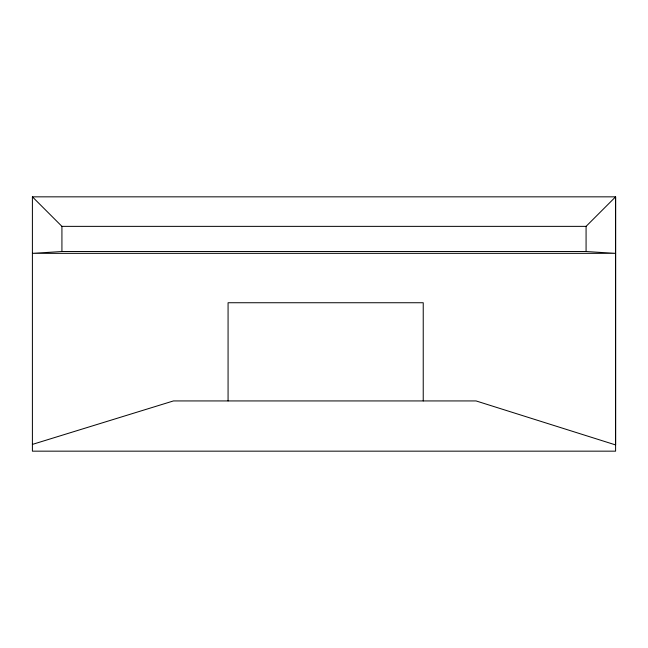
<?xml version="1.0" encoding="UTF-8"?>
<svg xmlns="http://www.w3.org/2000/svg" width="648" height="648" viewBox="0 0 648 648"><rect width="100%" height="100%" fill="white"/><g stroke="black" fill="none" stroke-linecap="round" stroke-linejoin="round"><path stroke-width="0.97" d="M586.076 251.521L61.925 251.521L32.4 253.344L615.6 253.344L586.076 251.521L586.076 226.363L615.6 196.838L615.6 444.925L476.069 400.934L173.462 400.934L32.4 444.406M32.4 196.838L615.6 196.838L615.6 451.162L32.4 451.162L32.4 196.838L61.925 226.363L61.925 251.521M61.925 226.363L586.076 226.363M423.233 400.934L423.233 302.738L228.072 302.738L228.072 400.934"/></g></svg>
